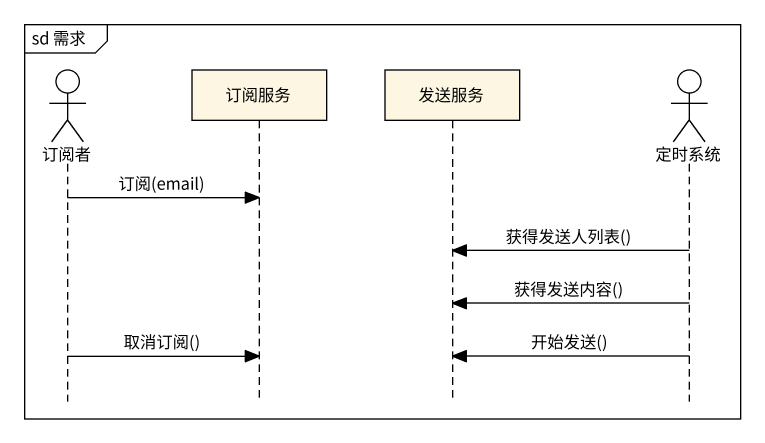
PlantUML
@startuml
mainframe sd 需求
hide footbox
actor 订阅者
participant 订阅服务
participant 发送服务
actor 定时系统

订阅者 -> 订阅服务 : 订阅(email)
定时系统 -> 发送服务 : 获得发送人列表()
定时系统 -> 发送服务 : 获得发送内容()
定时系统 -> 发送服务 : 开始发送()
订阅者 -> 订阅服务 : 取消订阅()
@enduml
